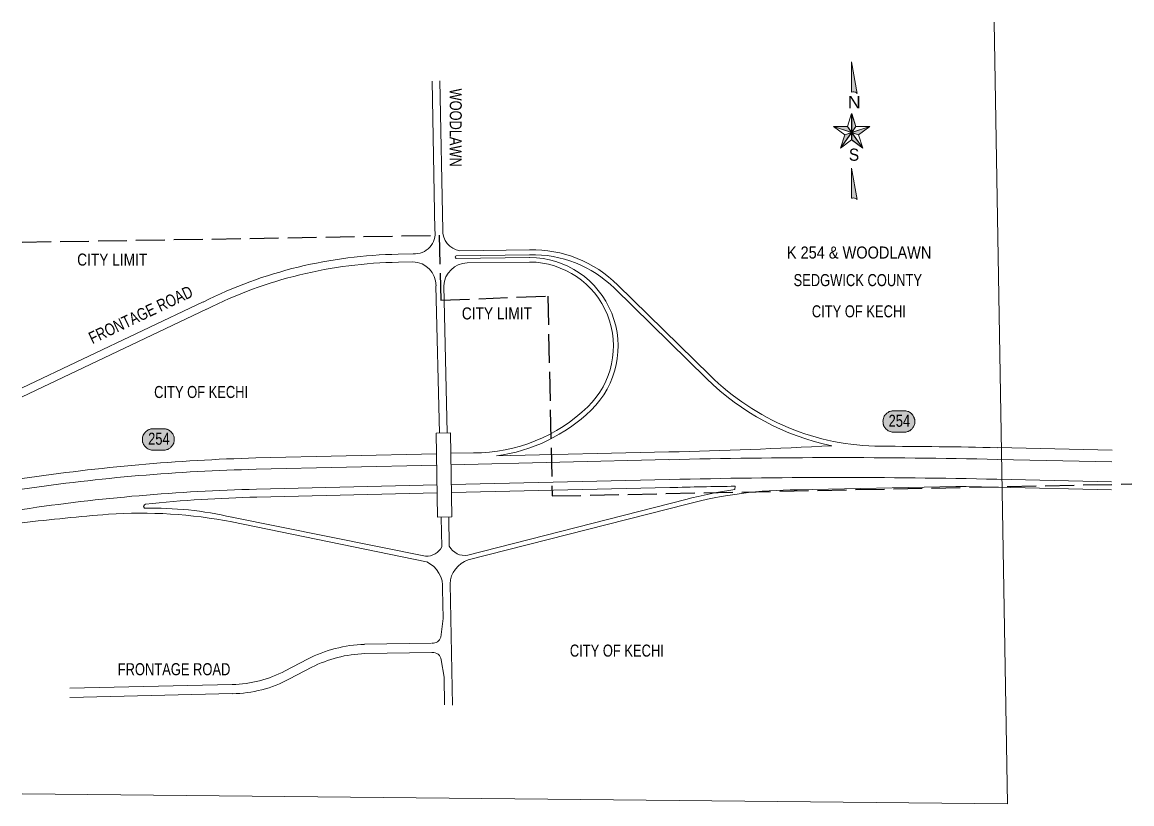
# Model space of a CAD drawing. Extents: x 1153.3 to 1165.6, y 223.4 to 232.
import ezdxf
from ezdxf.enums import TextEntityAlignment as Align

# ---------------------------------------------------------------- set-up
doc = ezdxf.new("R2010")
doc.units = 0
doc.header["$LTSCALE"] = 0.053
doc.linetypes.add('LONG_DASHED', pattern=[7.5, 6, -1.5])
for name, color, linetype, lineweight in [('10', 7, 'Continuous', 13), ('19', 7, 'Continuous', 13), ('2', 7, 'LONG_DASHED', 25), ('50', 7, 'Continuous', 13)]:
    doc.layers.add(name, color=color, linetype=linetype, lineweight=lineweight)

msp = doc.modelspace()

# ---------------------------------------------------------------- hatches: boundary and pattern name
at = {"layer": '19'}
for points in [[(1162.931, 227.46), (1163.045, 227.46), (1163.055, 227.46), (1163.064, 227.463), (1163.074, 227.464), (1163.083, 227.468), (1163.091, 227.47), (1163.101, 227.475), (1163.109, 227.478), (1163.115, 227.485), (1163.121, 227.488), (1163.126, 227.493), (1163.133, 227.5), (1163.138, 227.507), (1163.142, 227.514), (1163.147, 227.52), (1163.151, 227.529), (1163.157, 227.54), (1163.159, 227.548), (1163.162, 227.558), (1163.163, 227.568), (1163.163, 227.58), (1163.163, 227.59), (1163.162, 227.603), (1163.157, 227.614), (1163.155, 227.624), (1163.15, 227.632), (1163.146, 227.643), (1163.14, 227.649), (1163.134, 227.657), (1163.127, 227.666), (1163.119, 227.672), (1163.112, 227.677), (1163.104, 227.683), (1163.093, 227.688), (1163.085, 227.691), (1163.075, 227.694), (1163.066, 227.696), (1163.054, 227.698), (1163.045, 227.698), (1162.931, 227.698), (1162.922, 227.698), (1162.914, 227.696), (1162.905, 227.695), (1162.898, 227.694), (1162.889, 227.69), (1162.882, 227.688), (1162.875, 227.684), (1162.868, 227.679), (1162.862, 227.676), (1162.856, 227.671), (1162.848, 227.664), (1162.843, 227.657), (1162.834, 227.649), (1162.827, 227.639), (1162.821, 227.627), (1162.817, 227.614), (1162.815, 227.603), (1162.813, 227.593), (1162.812, 227.582), (1162.813, 227.572), (1162.814, 227.56), (1162.815, 227.551), (1162.817, 227.545), (1162.82, 227.536), (1162.825, 227.525), (1162.83, 227.516), (1162.836, 227.508), (1162.842, 227.501), (1162.849, 227.494), (1162.857, 227.488), (1162.862, 227.483), (1162.871, 227.477), (1162.881, 227.471), (1162.891, 227.468), (1162.903, 227.464), (1162.913, 227.462), (1162.917, 227.461), (1162.923, 227.46)], [(1154.772, 227.262), (1154.886, 227.262), (1154.896, 227.262), (1154.905, 227.265), (1154.915, 227.266), (1154.924, 227.27), (1154.932, 227.272), (1154.942, 227.277), (1154.95, 227.28), (1154.956, 227.287), (1154.962, 227.29), (1154.967, 227.295), (1154.974, 227.302), (1154.979, 227.309), (1154.983, 227.316), (1154.988, 227.322), (1154.992, 227.331), (1154.998, 227.342), (1155, 227.35), (1155.003, 227.36), (1155.004, 227.37), (1155.004, 227.382), (1155.004, 227.392), (1155.003, 227.405), (1154.998, 227.416), (1154.996, 227.426), (1154.991, 227.434), (1154.987, 227.445), (1154.981, 227.451), (1154.975, 227.459), (1154.968, 227.468), (1154.96, 227.474), (1154.953, 227.479), (1154.945, 227.485), (1154.934, 227.49), (1154.926, 227.493), (1154.916, 227.496), (1154.907, 227.498), (1154.895, 227.5), (1154.886, 227.5), (1154.772, 227.5), (1154.763, 227.5), (1154.755, 227.498), (1154.746, 227.497), (1154.739, 227.496), (1154.73, 227.492), (1154.723, 227.49), (1154.716, 227.486), (1154.709, 227.481), (1154.703, 227.478), (1154.697, 227.473), (1154.689, 227.466), (1154.684, 227.459), (1154.675, 227.451), (1154.668, 227.441), (1154.662, 227.429), (1154.658, 227.416), (1154.656, 227.405), (1154.654, 227.395), (1154.653, 227.384), (1154.654, 227.374), (1154.655, 227.362), (1154.656, 227.353), (1154.658, 227.347), (1154.661, 227.338), (1154.666, 227.327), (1154.671, 227.318), (1154.677, 227.31), (1154.683, 227.303), (1154.69, 227.296), (1154.698, 227.29), (1154.703, 227.285), (1154.712, 227.279), (1154.722, 227.273), (1154.732, 227.27), (1154.744, 227.266), (1154.754, 227.264), (1154.758, 227.263), (1154.764, 227.262)]]:
    msp.add_hatch(color=256, dxfattribs=at).paths.add_polyline_path(points)
at = {"layer": '50'}
for points in [[(1162.467, 231.209), (1162.467, 231.543), (1162.529, 231.194), (1162.52, 231.201), (1162.51, 231.207), (1162.501, 231.21), (1162.491, 231.211), (1162.479, 231.211)], [(1162.468, 230.975), (1162.468, 230.764), (1162.515, 230.829)], [(1162.42, 230.829), (1162.267, 230.829), (1162.468, 230.764)], [(1162.468, 230.764), (1162.544, 230.739), (1162.668, 230.829)], [(1162.343, 230.593), (1162.391, 230.739), (1162.468, 230.764)], [(1162.468, 230.764), (1162.468, 230.684), (1162.591, 230.593)], [(1162.467, 230.04), (1162.467, 230.373), (1162.529, 230.025), (1162.521, 230.032), (1162.509, 230.038), (1162.497, 230.041), (1162.487, 230.043), (1162.475, 230.041)]]:
    msp.add_hatch(color=256, dxfattribs=at).paths.add_polyline_path(points)

# ---------------------------------------------------------------- linework, layer by layer
at = {"layer": '10'}
for p, q in [((1157.876, 229.687), (1157.846, 231.331)), ((1157.962, 229.689), (1157.932, 231.333)), ((1158.918, 229.471), (1158.15, 229.46)), ((1157.472, 229.422), (1157.637, 229.428)), ((1158.919, 229.417), (1158.111, 229.406)), ((1158.919, 229.387), (1158.111, 229.376)), ((1157.474, 229.335), (1157.633, 229.338)), ((1158.92, 229.337), (1158.232, 229.327)), ((1157.925, 227.452), (1157.888, 229.074)), ((1158.011, 227.453), (1157.974, 229.076)), ((1160.869, 228.054), (1159.853, 229.048)), ((1160.905, 228.09), (1159.889, 229.084)), ((1153.329, 227.952), (1155.323, 228.897)), ((1153.329, 227.852), (1155.361, 228.818)), ((1164.074, 227.291), (1165.338, 227.264)), ((1155.902, 227.178), (1157.894, 227.224)), ((1158.05, 227.229), (1158.303, 227.234)), ((1158.052, 227.103), (1160.455, 227.159)), ((1158.553, 227.2), (1160.453, 227.244)), ((1164.071, 227.162), (1165.335, 227.135)), ((1155.905, 227.053), (1157.896, 227.099)), ((1158.056, 226.884), (1160.461, 226.94)), ((1164.067, 226.943), (1165.331, 226.916)), ((1155.911, 226.834), (1157.9, 226.881)), ((1155.913, 226.746), (1157.901, 226.793)), ((1158.057, 226.796), (1160.463, 226.852)), ((1161.184, 226.866), (1161.181, 226.829)), ((1161.865, 226.826), (1163.614, 226.864)), ((1164.065, 226.855), (1165.329, 226.828)), ((1158.239, 226.107), (1160.641, 226.72)), ((1158.243, 226.054), (1160.654, 226.67)), ((1155.64, 226.524), (1157.774, 226.096)), ((1155.64, 226.473), (1157.785, 226.032)), ((1157.951, 226.198), (1157.945, 226.521)), ((1158.033, 226.206), (1158.03, 226.524)), ((1158.071, 224.452), (1158.044, 225.79)), ((1157.84, 225.136), (1157.101, 225.124)), ((1156.471, 224.961), (1156.226, 224.833)), ((1157.842, 225.034), (1157.103, 225.022)), ((1156.519, 224.871), (1156.274, 224.743)), ((1155.643, 224.682), (1153.853, 224.639)), ((1155.645, 224.58), (1153.855, 224.537))]:
    msp.add_line(p, q, dxfattribs=at)
for points in [[(1164.039, 231.98), (1164.186, 223.366), (1153.329, 223.477)], [(1154.686, 226.669), (1154.677, 226.661), (1154.665, 226.643), (1154.677, 226.624)], [(1157.96, 225.732), (1157.966, 225.407), (1157.94, 225.203)], [(1157.945, 224.953), (1157.977, 224.761), (1157.983, 224.455)]]:
    msp.add_lwpolyline(points, dxfattribs=at)
msp.add_lwpolyline([(1157.891, 227.451), (1158.047, 227.454), (1158.061, 226.53), (1157.905, 226.525)], close=True, dxfattribs=at)
for centre, radius, start, end in [((1157.65466, 229.65154), 0.22463, 265.6299, 8.9697), ((1158.18778, 229.68205), 0.22559, 176.82146, 260.49815), ((1158.95152, 228.14167), 1.3293, 45.11801, 91.42167), ((1157.54472, 224.46781), 4.95471, 90.83056, 116.64648), ((1158.11599, 229.39056), 0.01564, 106.50436, 253.49564), ((1158.95491, 228.13985), 1.2772, 45.28296, 91.58662), ((1158.91484, 228.40837), 0.97933, 314.07873, 89.6479), ((1157.54472, 224.46781), 4.86701, 90.83056, 116.64648), ((1157.62994, 229.07896), 0.25863, 359.24724, 89.20133), ((1158.23586, 229.06505), 0.26153, 90.82059, 177.69698), ((1158.91484, 228.40837), 0.92821, 314.07873, 89.6479), ((1162.80275, 229.99638), 2.74077, 225.14474, 258.36452), ((1162.80275, 229.99638), 2.68986, 225.14474, 269.67607), ((1158.30336, 229.04293), 1.80943, 270.00015, 314.01059), ((1158.30336, 229.04293), 1.86055, 277.73462, 314.01059), ((1158.87712, 292.63153), 65.40697, 271.38107, 272.95552), ((1162.63214, 163.03812), 64.26862, 88.71353, 89.86146), ((1156.49096, 205.89664), 21.28905, 91.58311, 98.54146), ((1162.3268, 151.51247), 75.66921, 88.67838, 91.41683), ((1156.40606, 205.86402), 21.19445, 91.35234, 98.34784), ((1162.3268, 151.51247), 75.44997, 88.67838, 91.41683), ((1156.42266, 205.877), 20.96279, 91.39805, 98.48662), ((1162.3268, 151.51247), 75.36215, 90.86837, 91.41683), ((1161.86209, 222.07396), 4.80334, 98.14493, 104.72236), ((1161.86209, 222.07396), 4.7516, 89.95838, 104.72236), ((1162.3268, 151.51247), 75.36215, 88.67838, 89.02065), ((1156.2357, 211.7971), 14.95193, 91.23536, 95.94706), ((1156.10835, 203.2108), 23.41736, 94.48159, 96.81636), ((1154.63954, 221.32599), 5.24301, 78.99348, 93.94814), ((1154.7704, 222.81687), 3.80745, 76.78906, 91.40334), ((1157.78656, 226.27928), 0.18411, 266.25795, 333.64926), ((1158.20464, 226.29775), 0.19435, 208.317, 280.34675), ((1158.32885, 225.78225), 0.2844, 107.45488, 178.52804), ((1157.66137, 225.75808), 0.30034, 354.93337, 65.5795), ((1157.8497, 225.23045), 0.09503, 266.88989, 342.93377), ((1157.14909, 223.63854), 1.48578, 91.85641, 117.10128), ((1157.14909, 223.63854), 1.38377, 91.85641, 117.10128), ((1157.85555, 224.94381), 0.09042, 5.55192, 96.99023), ((1155.62655, 225.94608), 1.26488, 270.78482, 298.31038), ((1155.62655, 225.94608), 1.36688, 270.78482, 298.31038)]:
    msp.add_arc(centre, radius, start, end, dxfattribs=at)
at = {"layer": '19'}
for points in [[(1162.931, 227.46), (1163.045, 227.46), (1163.055, 227.46), (1163.064, 227.463), (1163.074, 227.464), (1163.083, 227.468), (1163.091, 227.47), (1163.101, 227.475), (1163.109, 227.478), (1163.115, 227.485), (1163.121, 227.488), (1163.126, 227.493), (1163.133, 227.5), (1163.138, 227.507), (1163.142, 227.514), (1163.147, 227.52), (1163.151, 227.529), (1163.157, 227.54), (1163.159, 227.548), (1163.162, 227.558), (1163.163, 227.568), (1163.163, 227.58), (1163.163, 227.59), (1163.162, 227.603), (1163.157, 227.614), (1163.155, 227.624), (1163.15, 227.632), (1163.146, 227.643), (1163.14, 227.649), (1163.134, 227.657), (1163.127, 227.666), (1163.119, 227.672), (1163.112, 227.677), (1163.104, 227.683), (1163.093, 227.688), (1163.085, 227.691), (1163.075, 227.694), (1163.066, 227.696), (1163.054, 227.698), (1163.045, 227.698), (1162.931, 227.698), (1162.922, 227.698), (1162.914, 227.696), (1162.905, 227.695), (1162.898, 227.694), (1162.889, 227.69), (1162.882, 227.688), (1162.875, 227.684), (1162.868, 227.679), (1162.862, 227.676), (1162.856, 227.671), (1162.848, 227.664), (1162.843, 227.657), (1162.834, 227.649), (1162.827, 227.639), (1162.821, 227.627), (1162.817, 227.614), (1162.815, 227.603), (1162.813, 227.593), (1162.812, 227.582), (1162.813, 227.572), (1162.814, 227.56), (1162.815, 227.551), (1162.817, 227.545), (1162.82, 227.536), (1162.825, 227.525), (1162.83, 227.516), (1162.836, 227.508), (1162.842, 227.501), (1162.849, 227.494), (1162.857, 227.488), (1162.862, 227.483), (1162.871, 227.477), (1162.881, 227.471), (1162.891, 227.468), (1162.903, 227.464), (1162.913, 227.462), (1162.917, 227.461), (1162.923, 227.46)], [(1154.772, 227.262), (1154.886, 227.262), (1154.896, 227.262), (1154.905, 227.265), (1154.915, 227.266), (1154.924, 227.27), (1154.932, 227.272), (1154.942, 227.277), (1154.95, 227.28), (1154.956, 227.287), (1154.962, 227.29), (1154.967, 227.295), (1154.974, 227.302), (1154.979, 227.309), (1154.983, 227.316), (1154.988, 227.322), (1154.992, 227.331), (1154.998, 227.342), (1155, 227.35), (1155.003, 227.36), (1155.004, 227.37), (1155.004, 227.382), (1155.004, 227.392), (1155.003, 227.405), (1154.998, 227.416), (1154.996, 227.426), (1154.991, 227.434), (1154.987, 227.445), (1154.981, 227.451), (1154.975, 227.459), (1154.968, 227.468), (1154.96, 227.474), (1154.953, 227.479), (1154.945, 227.485), (1154.934, 227.49), (1154.926, 227.493), (1154.916, 227.496), (1154.907, 227.498), (1154.895, 227.5), (1154.886, 227.5), (1154.772, 227.5), (1154.763, 227.5), (1154.755, 227.498), (1154.746, 227.497), (1154.739, 227.496), (1154.73, 227.492), (1154.723, 227.49), (1154.716, 227.486), (1154.709, 227.481), (1154.703, 227.478), (1154.697, 227.473), (1154.689, 227.466), (1154.684, 227.459), (1154.675, 227.451), (1154.668, 227.441), (1154.662, 227.429), (1154.658, 227.416), (1154.656, 227.405), (1154.654, 227.395), (1154.653, 227.384), (1154.654, 227.374), (1154.655, 227.362), (1154.656, 227.353), (1154.658, 227.347), (1154.661, 227.338), (1154.666, 227.327), (1154.671, 227.318), (1154.677, 227.31), (1154.683, 227.303), (1154.69, 227.296), (1154.698, 227.29), (1154.703, 227.285), (1154.712, 227.279), (1154.722, 227.273), (1154.732, 227.27), (1154.744, 227.266), (1154.754, 227.264), (1154.758, 227.263), (1154.764, 227.262)]]:
    msp.add_lwpolyline(points, close=True, dxfattribs=at)
at = {"layer": '2'}
msp.add_lwpolyline([(1153.329, 229.556), (1157.923, 229.632), (1157.941, 228.916), (1159.12, 228.961), (1159.167, 226.759), (1165.554, 226.891)], dxfattribs=at)
at = {"layer": '50'}
for p, q in [((1162.42, 230.829), (1162.467, 230.975)), ((1162.467, 230.975), (1162.515, 230.829))]:
    msp.add_line(p, q, dxfattribs=at)
for points in [[(1162.467, 231.209), (1162.467, 231.543), (1162.529, 231.194), (1162.52, 231.201), (1162.51, 231.207), (1162.501, 231.21), (1162.491, 231.211), (1162.479, 231.211)], [(1162.467, 230.975), (1162.42, 230.829), (1162.467, 230.764)], [(1162.468, 230.975), (1162.468, 230.764), (1162.515, 230.829)], [(1162.267, 230.829), (1162.467, 230.764), (1162.391, 230.739)], [(1162.42, 230.829), (1162.267, 230.829), (1162.468, 230.764)], [(1162.668, 230.829), (1162.515, 230.829), (1162.467, 230.764)], [(1162.468, 230.764), (1162.544, 230.739), (1162.668, 230.829)], [(1162.343, 230.593), (1162.467, 230.764), (1162.467, 230.684)], [(1162.343, 230.593), (1162.391, 230.739), (1162.468, 230.764)], [(1162.467, 230.764), (1162.544, 230.739), (1162.591, 230.593)], [(1162.468, 230.764), (1162.468, 230.684), (1162.591, 230.593)], [(1162.467, 230.04), (1162.467, 230.373), (1162.529, 230.025), (1162.521, 230.032), (1162.509, 230.038), (1162.497, 230.041), (1162.487, 230.043), (1162.475, 230.041)]]:
    msp.add_lwpolyline(points, close=True, dxfattribs=at)
for points in [[(1162.391, 230.739), (1162.267, 230.829), (1162.42, 230.829), (1162.467, 230.975)], [(1162.515, 230.829), (1162.668, 230.829), (1162.544, 230.739)], [(1162.467, 230.684), (1162.343, 230.593), (1162.391, 230.739)], [(1162.544, 230.739), (1162.591, 230.593), (1162.467, 230.684)]]:
    msp.add_lwpolyline(points, dxfattribs=at)

# ---------------------------------------------------------------- texts
at = {"layer": '19', "width": 0.8}
for s, height, rotation, p in [('WOODLAWN', 0.132, 270, (1158.04, 230.8175)), ('FRONTAGE ROAD', 0.133, 25.417, (1154.66296, 228.69621))]:
    msp.add_text(s, height=height, rotation=rotation, dxfattribs=at).set_placement(p, align=Align.CENTER)
at = {"layer": '19'}
for s, width, p in [('K 254 & WOODLAWN', 0.9, (1162.5495, 229.375)), ('CITY LIMIT', 0.85, (1154.321, 229.297)), ('SEDGWICK COUNTY', 0.8, (1162.535, 229.071)), ('CITY OF KECHI', 0.8, (1162.5465, 228.727)), ('CITY LIMIT', 0.85, (1158.559, 228.704)), ('CITY OF KECHI', 0.8, (1155.3005, 227.838)), ('254', 0.8, (1162.993, 227.521)), ('254', 0.8, (1154.835, 227.323)), ('CITY OF KECHI', 0.8, (1159.8805, 224.988)), ('FRONTAGE ROAD', 0.8, (1155.002, 224.783))]:
    msp.add_text(s, height=0.133, dxfattribs=dict(at, width=width)).set_placement(p, align=Align.CENTER)
at = {"layer": '50'}
for s, width, p in [('N', 1.1, (1162.4965, 231.032)), ('S', 0.95, (1162.4935, 230.453))]:
    msp.add_text(s, height=0.1337, dxfattribs=dict(at, width=width)).set_placement(p, align=Align.CENTER)

doc.saveas('drawing.dxf')
